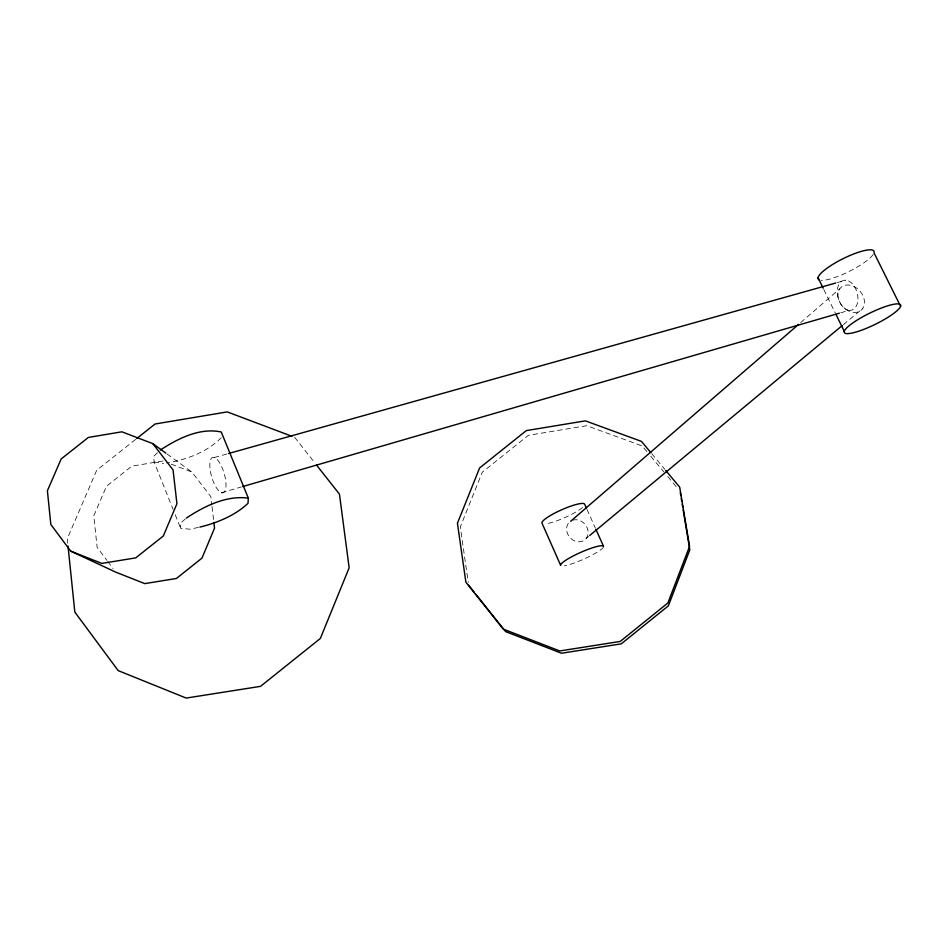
<?xml version="1.0" encoding="UTF-8"?>
<svg xmlns="http://www.w3.org/2000/svg" width="948" height="948" viewBox="0 0 948 948"><rect width="100%" height="100%" fill="white"/><g stroke="black" fill="none" stroke-linecap="round" stroke-linejoin="round"><path stroke-width="0.71" stroke-dasharray="4.74 3.56" d="M157.451 452.753L153.576 456.415L154.133 461.984L173.081 509.36M221.192 437.739C206.782 452.35 186.377 459.756 166.433 462.944M185.334 518.959L180.357 523.308L180.665 528.309L189.956 529.221L198.464 527.408M800.705 322.557L839.798 288.784M586.302 538.322L588.578 536.438M843.353 324.643L862.692 308.562M135.623 439.41L96.708 470.232L67.261 538.796L67.711 543.192M221.405 492.747A18.427 6.47 73.7 0 0 222.496 468.596A18.427 6.47 73.7 0 0 209.852 464.117A18.427 6.47 73.7 0 0 221.405 492.747L241.29 486.964M840.769 312.781L849.29 310.304A15.381 9.847 74.8 0 0 855.582 288.583A15.381 9.847 74.8 0 0 837.925 286.912A15.381 9.847 74.8 0 0 849.29 310.304M214.319 457.529L227.141 453.926M837.226 282.623L845.77 280.217M162.997 460.977L131.784 466.167L106.484 486.217L93.781 515.866L97.123 547.304L106.887 560.315M154.133 461.984L163.589 463.477M171.256 464.141L191.899 472.057L210.812 496.586L211.831 505.189M167.049 453.974L191.899 472.057M651.703 453.665L664.773 469.307M646.951 451.663L642.223 445.998L586.776 425.688L528.391 435.322L482.224 472.246L460.301 526.946L468.253 582.321M650.743 456.189L663.979 472.045M667.759 476.583L678.164 489.038M294.638 437.301L314.76 462.825M107.776 561.5L113.096 568.599M823.8 289.484L835.318 313.065M587.013 509.479L595.285 527.906M175.25 514.776L180.665 528.309M211.997 506.623L213.525 519.504M572.651 520.191A11.767 10.013 49.7 0 1 588.127 532.385A11.767 10.013 49.7 0 1 572.936 540.04A11.767 10.013 49.7 0 1 570.305 521.376M873.144 254.479A31.13 7.074 -26.5 0 1 848.898 271.578A31.13 7.074 -26.5 0 1 820.956 280.3M603.438 547.079A23.451 3.697 -24 0 1 587.286 557.507A23.451 3.697 -24 0 1 564.392 565.743M582.534 507.453A23.345 4.219 -24 0 1 545.811 523.782M837.937 294.97A15.227 11.542 48.6 0 0 857.81 312.034A15.227 11.542 48.6 0 0 857.904 289.14A15.227 11.542 48.6 0 0 837.937 294.97"/><path stroke-width="1.42" d="M160.366 450.016C177.797 438.616 199.91 427.347 221.251 432.004L248.329 498.138L248.021 503.317C234.796 515.736 217.282 522.798 199.886 527.1M186.329 518.094C204.164 506.256 226.371 495.152 248.329 498.138M570.66 521.27L798.477 324.477M589.715 535.49L842.215 325.591M136.761 438.509L155.069 424.005L227.247 411.906L291.889 436.27M242.712 486.549L839.347 313.196M228.575 453.523L835.792 283.014M165.864 453.12L152.853 443.652L121.877 431.814L88.377 437.419L61.158 458.951L47.4 490.768L50.837 524.493L70.709 551.132L115.763 572.154L144.783 583.613L176.387 578.493L201.96 558.135L214.544 528.107L213.857 522.372M70.709 551.132L101.815 563.408L135.765 557.874L163.305 535.987L176.932 503.732L173.046 469.924L152.853 443.652M650.766 452.551L641.44 441.377L585.366 420.853L526.318 430.605L479.617 467.945L457.434 523.249L465.883 582.191L503.21 629.081L559.758 650.944L620.217 641.44L667.854 603.011L689.563 546.368L679.704 487.177L665.697 470.421M468.668 585.236L474.071 592.014M475.872 594.278L505.592 631.605L561.5 653.231L621.272 643.846L668.352 605.855L689.812 549.84L683.153 509.87M316.585 465.148L339.455 494.145L349.148 567.816L320.353 638.454L260.51 686.364L186.211 698.072L118.168 670.603L74.833 612.076L68.019 546.119M900.6 306.334A31.331 6.233 -26.1 0 0 860.891 317.841A31.331 6.233 -26.1 0 0 855.937 332.061A31.331 6.233 -26.1 0 0 900.6 306.334L873.985 252.761A31.13 7.074 -26.5 0 0 843.163 258.626A31.13 7.074 -26.5 0 0 819.179 279.873M818.041 277.693L823.16 288.18M835.958 314.369L844.277 331.397M586.433 508.164L584.655 504.218A23.345 4.219 -24 0 0 561.619 509.799A23.345 4.219 -24 0 0 542.007 523.178L560.671 565.375A23.451 3.697 -24 0 1 580.603 552.435A23.451 3.697 -24 0 1 603.544 546.344L595.865 529.221M680.297 492.735L680.771 495.591M681.245 498.447L681.719 501.302M682.205 504.158L682.679 507.014"/></g></svg>
